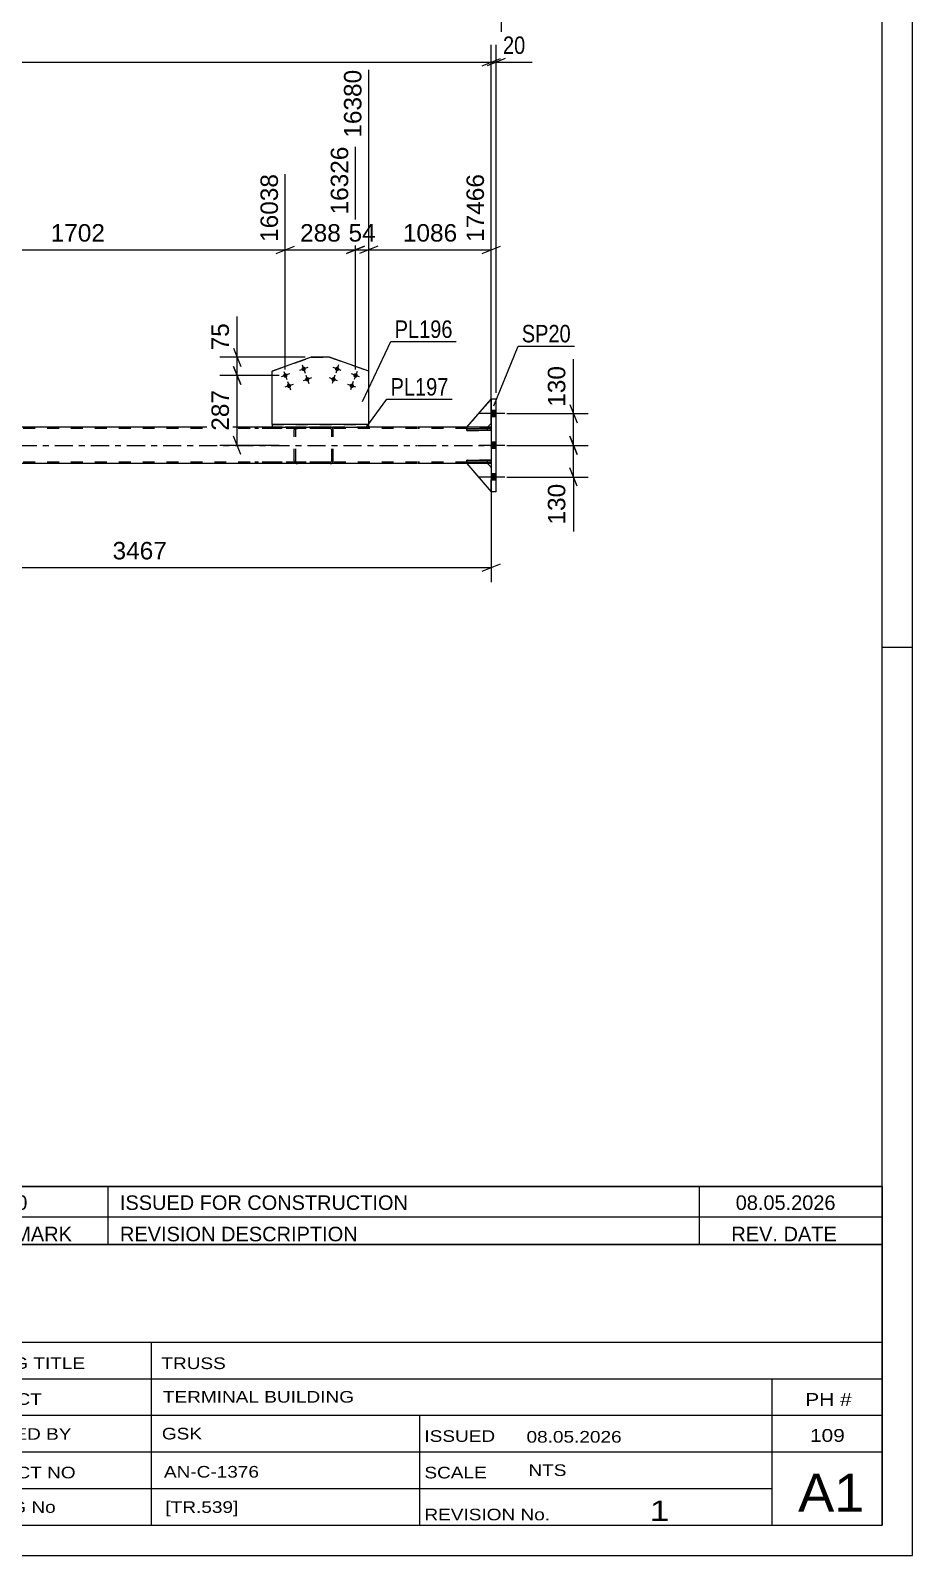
# Model space of a CAD drawing. Header units: millimetres. Extents: x -68 to 773, y -404 to 190.
# Drawn here: x 628.7 to 773.3, y -404.4 to -154.2 of the extents above; entities that cross this region are included whole.
import ezdxf

# ---------------------------------------------------------------- set-up
doc = ezdxf.new("R2010")
doc.units = ezdxf.units.MM
doc.linetypes.add('DXK_LINE_DOT2', pattern=[3.9198, 1.9599, -1.9599])
doc.linetypes.add('DXK_LINE_DOT3', pattern=[5.9187, 2.979, -0.9799, 0.9799, -0.9799])
doc.styles.add('Arial', font='ARIAL.TTF', dxfattribs={"height": 0.2})
doc.styles.add('Arial Narrow', font='ARIALN.TTF', dxfattribs={"height": 0.2})

# ---------------------------------------------------------------- blocks, each defined once
blk = doc.blocks.new('Unknown-318892922-1115')
at = {"color": 5, "linetype": 'Continuous'}
for p, q in [((773.35, -404.36), (773.35, 189.64)), ((768.35, -399.36), (768.35, 184.64)), ((773.35, -255.36), (768.35, -255.36)), ((-62.65, -399.36), (768.35, -399.36)), ((-67.65, -404.36), (773.35, -404.36))]:
    blk.add_line(p, q, dxfattribs=at)
blk = doc.blocks.new('Bolt-318892922-2704 - 2316')
at = {"linetype": 'Continuous'}
for points in [[(673.49, -209.33), (673.56, -209.33), (673.63, -209.36), (673.7, -209.39), (673.75, -209.44), (673.8, -209.51), (673.83, -209.57), (673.84, -209.65), (673.84, -209.72), (673.83, -209.8), (673.8, -209.87), (673.75, -209.93), (673.7, -209.98), (673.63, -210.01), (673.56, -210.04), (673.49, -210.05), (673.41, -210.04), (673.34, -210.01), (673.27, -209.98), (673.22, -209.93), (673.17, -209.87), (673.14, -209.8), (673.13, -209.72), (673.13, -209.65), (673.14, -209.57), (673.17, -209.51), (673.22, -209.44), (673.27, -209.39), (673.34, -209.36), (673.41, -209.33)], [(670.47, -210.4), (670.54, -210.4), (670.62, -210.43), (670.68, -210.46), (670.74, -210.51), (670.78, -210.58), (670.81, -210.64), (670.83, -210.72), (670.83, -210.79), (670.81, -210.87), (670.78, -210.94), (670.74, -211), (670.68, -211.05), (670.62, -211.08), (670.54, -211.11), (670.47, -211.12), (670.39, -211.11), (670.32, -211.08), (670.26, -211.05), (670.2, -211), (670.16, -210.94), (670.13, -210.87), (670.11, -210.79), (670.11, -210.72), (670.13, -210.64), (670.16, -210.58), (670.2, -210.51), (670.26, -210.46), (670.32, -210.43), (670.39, -210.4)], [(671.07, -212.09), (671.15, -212.1), (671.22, -212.12), (671.28, -212.16), (671.34, -212.21), (671.38, -212.27), (671.41, -212.34), (671.43, -212.41), (671.43, -212.49), (671.41, -212.56), (671.38, -212.63), (671.34, -212.69), (671.28, -212.74), (671.22, -212.78), (671.15, -212.8), (671.07, -212.81), (671, -212.8), (670.92, -212.78), (670.86, -212.74), (670.8, -212.69), (670.76, -212.63), (670.73, -212.56), (670.71, -212.49), (670.71, -212.41), (670.73, -212.34), (670.76, -212.27), (670.8, -212.21), (670.86, -212.16), (670.92, -212.12), (671, -212.1)], [(674.09, -211.02), (674.16, -211.03), (674.23, -211.05), (674.3, -211.09), (674.35, -211.14), (674.4, -211.2), (674.43, -211.27), (674.44, -211.34), (674.44, -211.42), (674.43, -211.49), (674.4, -211.56), (674.35, -211.62), (674.3, -211.67), (674.23, -211.71), (674.16, -211.73), (674.09, -211.74), (674.01, -211.73), (673.94, -211.71), (673.88, -211.67), (673.82, -211.62), (673.78, -211.56), (673.74, -211.49), (673.73, -211.42), (673.73, -211.34), (673.74, -211.27), (673.78, -211.2), (673.82, -211.14), (673.88, -211.09), (673.94, -211.05), (674.01, -211.03)]]:
    blk.add_hatch(color=1, dxfattribs=at).paths.add_polyline_path(points)
at = {"color": 1, "linetype": 'Continuous'}
for p, q in [((670.23, -210.08), (670.71, -211.43)), ((674.16, -209.44), (672.81, -209.93)), ((673.24, -209.01), (673.73, -210.36)), ((671.15, -210.51), (669.79, -211)), ((671.75, -212.21), (670.39, -212.69)), ((670.83, -211.77), (671.31, -213.13)), ((674.77, -211.14), (673.41, -211.62)), ((673.85, -210.7), (674.33, -212.06))]:
    blk.add_line(p, q, dxfattribs=at)
blk = doc.blocks.new('Part-318892922-2471 - 2316')
at = {"color": 7, "linetype": 'DXK_LINE_DOT2'}
for p, q in [((704.26, -219.46), (700.26, -219.46)), ((700.26, -219.46), (700.26, -219.78)), ((700.26, -219.78), (704.26, -219.78)), ((703.66, -219.78), (703.66, -219.46)), ((704.26, -219.78), (704.26, -219.46)), ((704.26, -219.46), (704.26, -219.78))]:
    blk.add_line(p, q, dxfattribs=at)
blk = doc.blocks.new('Part-318892922-2522 - 2316')
at = {"color": 7, "linetype": 'DXK_LINE_DOT2'}
for p, q in [((700.26, -219.22), (704.26, -214.62)), ((704.26, -214.62), (704.26, -218.62)), ((703.66, -219.22), (700.26, -219.22)), ((704.26, -218.62), (703.66, -219.22))]:
    blk.add_line(p, q, dxfattribs=at)
blk = doc.blocks.new('Part-318892922-2523 - 2316')
at = {"color": 2, "linetype": 'Continuous'}
for p, q in [((700.26, -219.22), (704.26, -214.62)), ((703.66, -219.22), (700.26, -219.22)), ((704.26, -218.62), (703.66, -219.22))]:
    blk.add_line(p, q, dxfattribs=at)
at = {"color": 7, "linetype": 'DXK_LINE_DOT2'}
blk.add_line((704.26, -218.62), (704.26, -214.62), dxfattribs=at)
blk = doc.blocks.new('Part-318892922-2524 - 2316')
at = {"color": 7, "linetype": 'DXK_LINE_DOT2'}
for p, q in [((703.66, -225.22), (700.26, -225.22)), ((700.26, -225.22), (704.26, -229.82)), ((704.26, -225.82), (703.66, -225.22)), ((704.26, -229.82), (704.26, -225.82))]:
    blk.add_line(p, q, dxfattribs=at)
blk = doc.blocks.new('Part-318892922-2525 - 2316')
at = {"color": 2, "linetype": 'Continuous'}
for p, q in [((703.66, -225.22), (700.26, -225.22)), ((700.26, -225.22), (704.26, -229.82)), ((704.26, -225.82), (703.66, -225.22))]:
    blk.add_line(p, q, dxfattribs=at)
at = {"color": 7, "linetype": 'DXK_LINE_DOT2'}
blk.add_line((704.26, -225.82), (704.26, -229.82), dxfattribs=at)
blk = doc.blocks.new('Part-318892922-2532 - 2316')
at = {"color": 2, "linetype": 'Continuous'}
for p, q in [((700.26, -219.78), (700.26, -219.46)), ((700.26, -219.46), (704.26, -219.46)), ((704.26, -219.78), (700.26, -219.78)), ((704.26, -219.78), (704.26, -219.46))]:
    blk.add_line(p, q, dxfattribs=at)
at = {"color": 7, "linetype": 'DXK_LINE_DOT2'}
for p, q in [((703.66, -219.78), (703.66, -219.46)), ((704.26, -219.46), (704.26, -219.78))]:
    blk.add_line(p, q, dxfattribs=at)
blk = doc.blocks.new('Part-318892922-2546 - 2316')
at = {"color": 2, "linetype": 'Continuous'}
for p, q in [((705.06, -214.62), (704.26, -214.62)), ((704.26, -214.62), (704.26, -229.82)), ((705.06, -229.82), (705.06, -214.62)), ((705.06, -229.82), (704.26, -229.82))]:
    blk.add_line(p, q, dxfattribs=at)
blk = doc.blocks.new('Bolt-318892922-2555 - 2316')
at = {"linetype": 'Continuous'}
for points in [[(704.26, -216.5), (704.26, -217.54), (705.06, -217.54), (705.06, -216.5)], [(704.26, -216.5), (704.26, -217.54), (705.06, -217.54), (705.06, -216.5)], [(704.26, -216.5), (704.26, -217.54), (705.06, -217.54), (705.06, -216.5)], [(704.26, -221.7), (704.26, -222.74), (705.06, -222.74), (705.06, -221.7)], [(704.26, -221.7), (704.26, -222.74), (705.06, -222.74), (705.06, -221.7)], [(704.26, -226.9), (704.26, -227.94), (705.06, -227.94), (705.06, -226.9)], [(704.26, -226.9), (704.26, -227.94), (705.06, -227.94), (705.06, -226.9)], [(704.26, -226.9), (704.26, -227.94), (705.06, -227.94), (705.06, -226.9)]]:
    blk.add_hatch(color=1, dxfattribs=at).paths.add_polyline_path(points)
at = {"color": 1, "linetype": 'Continuous'}
for p, q in [((706.46, -217.02), (702.26, -217.02)), ((706.46, -217.02), (702.26, -217.02)), ((706.46, -217.02), (702.26, -217.02)), ((705.06, -216.5), (704.26, -216.5)), ((705.06, -216.5), (704.26, -216.5)), ((705.06, -216.5), (704.26, -216.5)), ((705.06, -217.54), (704.26, -217.54)), ((705.06, -217.54), (704.26, -217.54)), ((705.06, -217.54), (704.26, -217.54)), ((706.46, -222.22), (702.26, -222.22)), ((706.46, -222.22), (702.26, -222.22)), ((705.06, -221.7), (704.26, -221.7)), ((705.06, -221.7), (704.26, -221.7)), ((705.06, -222.74), (704.26, -222.74)), ((705.06, -222.74), (704.26, -222.74)), ((706.46, -227.42), (702.26, -227.42)), ((706.46, -227.42), (702.26, -227.42)), ((706.46, -227.42), (702.26, -227.42)), ((705.06, -226.9), (704.26, -226.9)), ((705.06, -226.9), (704.26, -226.9)), ((705.06, -226.9), (704.26, -226.9)), ((705.06, -227.94), (704.26, -227.94)), ((705.06, -227.94), (704.26, -227.94)), ((705.06, -227.94), (704.26, -227.94))]:
    blk.add_line(p, q, dxfattribs=at)
blk = doc.blocks.new('Part-318892922-2584 - 2316')
at = {"color": 7, "linetype": 'DXK_LINE_DOT2'}
for p, q in [((677.82, -219.22), (665.47, -219.22)), ((677.82, -219.46), (665.47, -219.46)), ((671.98, -219.53), (671.95, -219.7)), ((671.95, -224.74), (671.95, -219.7)), ((671.99, -219.51), (671.98, -219.53)), ((672.2, -219.7), (672.22, -219.61)), ((672.2, -224.74), (672.2, -219.7)), ((672.22, -219.61), (672.28, -219.53)), ((672.46, -219.22), (672.26, -219.25)), ((672.28, -219.53), (672.36, -219.48)), ((672.36, -219.48), (672.46, -219.46)), ((678.02, -219.25), (677.82, -219.22)), ((677.82, -219.46), (677.92, -219.48)), ((677.92, -219.48), (678, -219.53)), ((678, -219.53), (678.06, -219.61)), ((678.06, -219.61), (678.08, -219.7)), ((678.08, -224.74), (678.08, -219.7)), ((678.3, -219.53), (678.29, -219.51)), ((678.33, -219.7), (678.3, -219.53)), ((678.33, -224.74), (678.33, -219.7)), ((677.82, -224.98), (665.47, -224.98)), ((671.95, -224.74), (671.97, -224.83)), ((671.97, -224.83), (671.99, -224.92)), ((672.22, -224.83), (672.2, -224.74)), ((672.28, -224.91), (672.22, -224.83)), ((672.26, -225.18), (672.46, -225.22)), ((672.36, -224.96), (672.28, -224.91)), ((672.46, -224.98), (672.36, -224.96)), ((677.92, -224.96), (677.82, -224.98)), ((677.82, -225.22), (678.02, -225.18)), ((678, -224.91), (677.92, -224.96)), ((678.06, -224.83), (678, -224.91)), ((678.08, -224.74), (678.06, -224.83)), ((678.29, -224.92), (678.31, -224.83)), ((678.31, -224.83), (678.33, -224.74)), ((677.82, -225.22), (665.47, -225.22))]:
    blk.add_line(p, q, dxfattribs=at)
for centre, start, end in [((672.44, -219.72), 110.7583, 155.68), ((677.84, -219.72), 24.32, 69.2417), ((672.44, -224.72), 204.32, 249.2417), ((677.84, -224.72), 290.7583, 335.68)]:
    blk.add_arc(centre, 0.496, start, end, dxfattribs=at)
blk = doc.blocks.new('Part-318892922-2590 - 2316')
at = {"color": 7, "linetype": 'DXK_LINE_DOT2'}
for p, q in [((704.26, -224.66), (700.26, -224.66)), ((700.26, -224.66), (700.26, -224.98)), ((700.26, -224.98), (704.26, -224.98)), ((703.66, -224.98), (703.66, -224.66)), ((704.26, -224.98), (704.26, -224.66)), ((704.26, -224.66), (704.26, -224.98))]:
    blk.add_line(p, q, dxfattribs=at)
blk = doc.blocks.new('Part-318892922-2592 - 2316')
at = {"color": 2, "linetype": 'Continuous'}
for p, q in [((700.26, -224.98), (700.26, -224.66)), ((700.26, -224.66), (704.26, -224.66)), ((704.26, -224.98), (700.26, -224.98)), ((704.26, -224.98), (704.26, -224.66))]:
    blk.add_line(p, q, dxfattribs=at)
at = {"color": 7, "linetype": 'DXK_LINE_DOT2'}
for p, q in [((703.66, -224.98), (703.66, -224.66)), ((704.26, -224.66), (704.26, -224.98))]:
    blk.add_line(p, q, dxfattribs=at)
blk = doc.blocks.new('Part-318892922-2603 - 2316')
at = {"color": 7, "linetype": 'DXK_LINE_DOT2'}
for p, q in [((692.16, -219.46), (28.96, -219.46)), ((684.16, -219.22), (668.3, -219.22)), ((704.26, -219.46), (692.26, -219.46)), ((703.66, -219.22), (700.26, -219.22)), ((704.26, -219.22), (704.26, -225.22)), ((692.16, -224.98), (28.96, -224.98)), ((704.26, -224.98), (692.26, -224.98)), ((703.66, -225.22), (700.26, -225.22))]:
    blk.add_line(p, q, dxfattribs=at)
at = {"color": 2, "linetype": 'Continuous'}
for p, q in [((668.3, -219.22), (602.4, -219.22)), ((692.16, -219.22), (684.16, -219.22)), ((700.26, -219.22), (692.26, -219.22)), ((704.26, -219.22), (703.66, -219.22)), ((692.16, -225.22), (594.11, -225.22)), ((700.26, -225.22), (692.26, -225.22)), ((704.26, -225.22), (703.66, -225.22))]:
    blk.add_line(p, q, dxfattribs=at)
at = {"color": 7, "linetype": 'DXK_LINE_DOT3'}
for p, q in [((28.96, -222.22), (692.16, -222.22)), ((692.26, -222.22), (704.26, -222.22))]:
    blk.add_line(p, q, dxfattribs=at)
blk = doc.blocks.new('Part-318892922-2698 - 2316')
at = {"color": 2, "linetype": 'Continuous'}
for p, q in [((674.71, -207.76), (668.3, -210.04)), ((668.3, -210.04), (668.3, -210.04)), ((668.3, -218.82), (668.3, -210.04)), ((674.71, -207.76), (674.71, -207.76)), ((677.75, -207.76), (674.71, -207.76)), ((677.75, -207.76), (677.75, -207.76)), ((684.16, -210.04), (677.75, -207.76)), ((684.16, -210.04), (684.16, -210.04)), ((684.16, -218.82), (684.16, -210.04))]:
    blk.add_line(p, q, dxfattribs=at)
at = {"color": 7, "linetype": 'DXK_LINE_DOT2'}
for p, q in [((668.3, -210.04), (674.71, -207.76)), ((674.71, -207.76), (677.75, -207.76)), ((677.75, -207.76), (684.16, -210.04)), ((668.3, -218.82), (684.16, -218.82)), ((684.16, -218.82), (668.3, -218.82))]:
    blk.add_line(p, q, dxfattribs=at)
blk = doc.blocks.new('Part-318892922-2703 - 2316')
at = {"color": 2, "linetype": 'Continuous'}
for p, q in [((684.16, -218.82), (668.3, -218.82)), ((668.3, -218.82), (668.3, -219.22)), ((668.3, -219.22), (684.16, -219.22)), ((684.16, -219.22), (684.16, -218.82))]:
    blk.add_line(p, q, dxfattribs=at)
blk = doc.blocks.new('Bolt-318892922-2705 - 2316')
at = {"linetype": 'Continuous'}
for points in [[(678.64, -209.57), (678.67, -209.5), (678.71, -209.44), (678.77, -209.39), (678.84, -209.35), (678.91, -209.33), (678.98, -209.33), (679.06, -209.33), (679.13, -209.36), (679.19, -209.4), (679.25, -209.45), (679.29, -209.51), (679.32, -209.58), (679.34, -209.65), (679.34, -209.73), (679.32, -209.8), (679.29, -209.87), (679.24, -209.93), (679.19, -209.98), (679.12, -210.02), (679.05, -210.04), (678.97, -210.05), (678.9, -210.04), (678.83, -210.01), (678.76, -209.97), (678.71, -209.92), (678.66, -209.86), (678.64, -209.79), (678.62, -209.72), (678.62, -209.64)], [(678.04, -211.27), (678.07, -211.2), (678.11, -211.14), (678.17, -211.09), (678.24, -211.05), (678.31, -211.03), (678.38, -211.02), (678.46, -211.03), (678.53, -211.06), (678.59, -211.09), (678.65, -211.15), (678.69, -211.21), (678.72, -211.28), (678.74, -211.35), (678.73, -211.42), (678.72, -211.5), (678.69, -211.57), (678.64, -211.63), (678.58, -211.68), (678.52, -211.71), (678.45, -211.74), (678.37, -211.74), (678.3, -211.73), (678.23, -211.71), (678.16, -211.67), (678.11, -211.62), (678.06, -211.56), (678.03, -211.49), (678.02, -211.41), (678.02, -211.34)], [(681.05, -212.34), (681.08, -212.27), (681.13, -212.21), (681.19, -212.16), (681.25, -212.12), (681.32, -212.1), (681.4, -212.09), (681.47, -212.1), (681.54, -212.13), (681.61, -212.16), (681.66, -212.21), (681.71, -212.28), (681.74, -212.35), (681.75, -212.42), (681.75, -212.49), (681.73, -212.57), (681.7, -212.64), (681.66, -212.7), (681.6, -212.75), (681.53, -212.78), (681.46, -212.81), (681.39, -212.81), (681.31, -212.8), (681.24, -212.78), (681.18, -212.74), (681.12, -212.69), (681.08, -212.63), (681.05, -212.56), (681.03, -212.48), (681.04, -212.41)], [(681.65, -210.64), (681.69, -210.57), (681.73, -210.51), (681.79, -210.46), (681.85, -210.42), (681.92, -210.4), (682, -210.4), (682.07, -210.4), (682.15, -210.43), (682.21, -210.47), (682.27, -210.52), (682.31, -210.58), (682.34, -210.65), (682.35, -210.72), (682.35, -210.8), (682.34, -210.87), (682.3, -210.94), (682.26, -211), (682.2, -211.05), (682.14, -211.09), (682.06, -211.11), (681.99, -211.12), (681.91, -211.11), (681.84, -211.08), (681.78, -211.04), (681.72, -210.99), (681.68, -210.93), (681.65, -210.86), (681.64, -210.79), (681.64, -210.71)]]:
    blk.add_hatch(color=1, dxfattribs=at).paths.add_polyline_path(points)
at = {"color": 1, "linetype": 'Continuous'}
for p, q in [((679.66, -209.93), (678.3, -209.44)), ((679.22, -209.01), (678.74, -210.36)), ((682.24, -210.08), (681.75, -211.43)), ((679.06, -211.62), (677.7, -211.14)), ((678.62, -210.7), (678.14, -212.06)), ((682.07, -212.69), (680.71, -212.21)), ((681.63, -211.77), (681.15, -213.13)), ((682.67, -211), (681.32, -210.51))]:
    blk.add_line(p, q, dxfattribs=at)
blk = doc.blocks.new('StraightDimension-318892922-4974 - 3449')
at = {"color": 7, "linetype": 'Continuous'}
blk.add_line((705.86, -133.6), (705.86, -155.33), dxfattribs=at)
blk = doc.blocks.new('StraightDimension-318892922-3331 - 2316')
at = {"color": 7, "linetype": 'Continuous'}
for p, q in [((681.99, -209.76), (681.99, -173.23)), ((670.47, -209.76), (670.47, -177.73)), ((668.97, -190.74), (671.97, -189.54)), ((670.47, -190.14), (681.99, -190.14)), ((683.49, -189.54), (680.49, -190.74))]:
    blk.add_line(p, q, dxfattribs=at)
at = {"color": 0}
blk.add_wipeout([(680.17, -189.39), (680.17, -185.19), (672.3, -185.19), (672.3, -189.39)], dxfattribs=at)
at = {"color": 0, "linetype": 'Continuous'}
blk.add_wipeout([(681.39, -172.63), (677.19, -172.63), (677.19, -184.94), (681.39, -184.94)], dxfattribs=at)
at = {"color": 3, "linetype": 'Continuous', "style": 'Arial'}
blk.add_text('16326', height=2.865, rotation=90.0002, dxfattribs=at).set_placement((680.79, -184.34))
at = {"color": 3, "style": 'Arial'}
blk.add_text('288', height=2.865, dxfattribs=at).set_placement((672.9, -188.79))
blk = doc.blocks.new('StraightDimension-318892922-3324 - 2316')
at = {"color": 7, "linetype": 'Continuous'}
for p, q in [((684.16, -217.82), (684.16, -160.63)), ((681.99, -209.76), (681.99, -173.23)), ((680.49, -190.74), (683.49, -189.54)), ((681.99, -190.14), (684.16, -190.14)), ((685.66, -189.54), (682.66, -190.74))]:
    blk.add_line(p, q, dxfattribs=at)
at = {"color": 0, "linetype": 'Continuous'}
blk.add_wipeout([(683.56, -160.03), (679.36, -160.03), (679.36, -172.34), (683.56, -172.34)], dxfattribs=at)
at = {"color": 0}
blk.add_wipeout([(685.9, -189.39), (685.9, -185.19), (680.25, -185.19), (680.25, -189.39)], dxfattribs=at)
at = {"color": 3, "linetype": 'Continuous', "style": 'Arial'}
blk.add_text('16380', height=2.865, rotation=90.0002, dxfattribs=at).set_placement((682.96, -171.74))
at = {"color": 3, "style": 'Arial'}
blk.add_text('54', height=2.865, dxfattribs=at).set_placement((680.85, -188.79))
blk = doc.blocks.new('StraightDimension-318892922-2825 - 2316')
at = {"color": 7, "linetype": 'Continuous'}
for p, q in [((706.79, -222.22), (720.15, -222.22)), ((717.15, -220.72), (718.35, -223.72)), ((717.75, -227.42), (717.75, -222.22)), ((706.79, -227.42), (720.15, -227.42)), ((718.35, -228.92), (717.15, -225.92))]:
    blk.add_line(p, q, dxfattribs=at)
at = {"color": 0}
blk.add_wipeout([(717, -227.94), (712.8, -227.94), (712.8, -235.81), (717, -235.81)], dxfattribs=at)
at = {"color": 7, "linetype": 'Continuous'}
blk.add_line((717.75, -227.42), (717.75, -236.34), dxfattribs=at)
blk.add_line((717.75, -227.42), (717.75, -236.34), dxfattribs=at)
at = {"color": 3, "style": 'Arial'}
blk.add_text('130', height=2.865, rotation=90.0002, dxfattribs=at).set_placement((716.4, -235.21))
blk = doc.blocks.new('StraightDimension-318892922-2835 - 2316')
at = {"color": 7, "linetype": 'Continuous'}
for p, q in [((706.79, -217.02), (720.15, -217.02)), ((717.15, -215.52), (718.35, -218.52)), ((717.75, -222.22), (717.75, -217.02)), ((706.79, -222.22), (720.15, -222.22)), ((718.35, -223.72), (717.15, -220.72))]:
    blk.add_line(p, q, dxfattribs=at)
at = {"color": 0}
blk.add_wipeout([(717, -208.62), (712.8, -208.62), (712.8, -216.49), (717, -216.49)], dxfattribs=at)
at = {"color": 7, "linetype": 'Continuous'}
blk.add_line((717.75, -217.02), (717.75, -208.1), dxfattribs=at)
blk.add_line((717.75, -217.02), (717.75, -208.1), dxfattribs=at)
at = {"color": 3, "style": 'Arial'}
blk.add_text('130', height=2.865, rotation=90.0002, dxfattribs=at).set_placement((716.4, -215.89))
blk = doc.blocks.new('StraightDimension-318892922-2954 - 2316')
at = {"color": 7, "linetype": 'Continuous'}
for p, q in [((661.98, -209.26), (663.18, -212.26)), ((669.47, -210.76), (659.73, -210.76)), ((662.58, -222.22), (662.58, -210.76)), ((669.47, -222.22), (659.73, -222.22)), ((663.18, -223.72), (661.98, -220.72))]:
    blk.add_line(p, q, dxfattribs=at)
at = {"color": 0}
blk.add_wipeout([(661.83, -212.55), (657.63, -212.55), (657.63, -220.42), (661.83, -220.42)], dxfattribs=at)
at = {"color": 3, "style": 'Arial'}
blk.add_text('287', height=2.865, rotation=90.0002, dxfattribs=at).set_placement((661.23, -219.82))
blk = doc.blocks.new('StraightDimension-318892922-2970 - 2316')
at = {"color": 7, "linetype": 'Continuous'}
for p, q in [((661.98, -206.26), (663.18, -209.26)), ((673.71, -207.76), (659.73, -207.76)), ((663.18, -212.26), (661.98, -209.26)), ((662.58, -210.76), (662.58, -207.76)), ((669.47, -210.76), (659.73, -210.76))]:
    blk.add_line(p, q, dxfattribs=at)
at = {"color": 0}
blk.add_wipeout([(661.83, -201.59), (657.63, -201.59), (657.63, -207.24), (661.83, -207.24)], dxfattribs=at)
at = {"color": 7, "linetype": 'Continuous'}
blk.add_line((662.58, -207.76), (662.58, -201.07), dxfattribs=at)
blk.add_line((662.58, -207.76), (662.58, -201.07), dxfattribs=at)
at = {"color": 3, "style": 'Arial'}
blk.add_text('75', height=2.865, rotation=90.0002, dxfattribs=at).set_placement((661.23, -206.64))
blk = doc.blocks.new('StraightDimension-318892922-3132 - 2316')
at = {"color": 7, "linetype": 'Continuous'}
for p, q in [((704.26, -224.82), (704.26, -244.68)), ((588.91, -226.62), (588.91, -244.68)), ((590.41, -241.68), (587.41, -242.88)), ((588.91, -242.28), (704.26, -242.28)), ((702.76, -242.88), (705.76, -241.68))]:
    blk.add_line(p, q, dxfattribs=at)
at = {"color": 0}
blk.add_wipeout([(651.63, -241.53), (651.63, -237.33), (641.54, -237.33), (641.54, -241.53)], dxfattribs=at)
at = {"color": 3, "style": 'Arial'}
blk.add_text('3467', height=2.865, dxfattribs=at).set_placement((642.14, -240.93))
blk = doc.blocks.new('StraightDimension-318892922-3318 - 2316')
at = {"color": 7, "linetype": 'Continuous'}
for p, q in [((684.16, -217.82), (684.16, -160.63)), ((704.26, -218.22), (704.26, -177.73)), ((685.66, -189.54), (682.66, -190.74)), ((684.16, -190.14), (704.26, -190.14)), ((702.76, -190.74), (705.76, -189.54))]:
    blk.add_line(p, q, dxfattribs=at)
at = {"color": 0}
blk.add_wipeout([(699.26, -189.39), (699.26, -185.19), (689.16, -185.19), (689.16, -189.39)], dxfattribs=at)
at = {"color": 0, "linetype": 'Continuous'}
blk.add_wipeout([(703.66, -177.13), (699.46, -177.13), (699.46, -189.44), (703.66, -189.44)], dxfattribs=at)
at = {"color": 3, "linetype": 'Continuous', "style": 'Arial'}
blk.add_text('17466', height=2.865, rotation=90.0002, dxfattribs=at).set_placement((703.06, -188.84))
at = {"color": 3, "style": 'Arial'}
blk.add_text('1086', height=2.865, dxfattribs=at).set_placement((689.76, -188.79))
blk = doc.blocks.new('StraightDimension-318892922-3340 - 2316')
at = {"color": 7, "linetype": 'Continuous'}
for p, q in [((602.4, -217.82), (602.4, -160.63)), ((670.47, -209.76), (670.47, -177.73)), ((603.9, -189.54), (600.9, -190.74)), ((602.4, -190.14), (670.47, -190.14)), ((668.97, -190.74), (671.97, -189.54))]:
    blk.add_line(p, q, dxfattribs=at)
at = {"color": 0, "linetype": 'Continuous'}
blk.add_wipeout([(669.87, -177.13), (665.67, -177.13), (665.67, -189.44), (669.87, -189.44)], dxfattribs=at)
at = {"color": 0}
blk.add_wipeout([(641.48, -189.39), (641.48, -185.19), (631.39, -185.19), (631.39, -189.39)], dxfattribs=at)
at = {"color": 3, "linetype": 'Continuous', "style": 'Arial'}
blk.add_text('16038', height=2.865, rotation=90.0002, dxfattribs=at).set_placement((669.27, -188.84))
at = {"color": 3, "style": 'Arial'}
blk.add_text('1702', height=2.865, dxfattribs=at).set_placement((631.99, -188.79))
blk = doc.blocks.new('StraightDimension-318892922-14133 - 2316')
at = {"color": 7, "linetype": 'Continuous'}
for p, q in [((704.26, -213.62), (704.26, -156.5)), ((705.06, -213.62), (705.06, -156.5)), ((702.76, -159.95), (705.76, -158.75)), ((706.56, -158.75), (703.56, -159.95)), ((704.26, -159.35), (705.06, -159.35))]:
    blk.add_line(p, q, dxfattribs=at)
at = {"color": 0}
blk.add_wipeout([(710.44, -158.6), (710.44, -154.4), (705.58, -154.4), (705.58, -158.6)], dxfattribs=at)
at = {"color": 7, "linetype": 'Continuous'}
blk.add_line((705.06, -159.35), (710.97, -159.35), dxfattribs=at)
blk.add_line((705.06, -159.35), (710.97, -159.35), dxfattribs=at)
at = {"color": 3, "style": 'Arial Narrow'}
blk.add_text('20', height=2.863, dxfattribs=at).set_placement((706.18, -158))
blk = doc.blocks.new('StraightDimension-318892922-14134 - 2316')
at = {"color": 7, "linetype": 'Continuous'}
for p, q in [((704.26, -213.62), (704.26, -156.5)), ((28.96, -159.35), (704.26, -159.35)), ((702.76, -159.95), (705.76, -158.75))]:
    blk.add_line(p, q, dxfattribs=at)
blk = doc.blocks.new('Unknown-318892922-20073')
at = {"color": 7, "linetype": 'Continuous'}
for p, q in [((608.35, -353.31), (608.35, -399.36)), ((608.35, -353.31), (768.35, -353.31)), ((768.35, -353.36), (768.35, -399.36)), ((608.35, -369.36), (768.35, -369.36)), ((648.49, -369.36), (648.49, -399.36)), ((608.35, -375.36), (768.35, -375.36)), ((750.35, -399.31), (750.35, -375.31)), ((608.35, -381.36), (768.35, -381.36)), ((692.49, -381.36), (692.49, -399.36)), ((608.35, -387.36), (768.35, -387.36)), ((608.35, -393.36), (750.35, -393.36)), ((608.35, -399.36), (768.35, -399.36))]:
    blk.add_line(p, q, dxfattribs=at)
at = {"color": 7, "style": 'Arial Narrow'}
for s, height, width, p in [('DRAWING TITLE', 1.9089, 1.425378, (613.23, -373.75)), ('TRUSS', 1.909, 1.425378, (650.15, -373.77)), ('CONTRACT', 1.909, 1.425378, (613.23, -379.65)), ('TERMINAL BUILDING', 1.9089, 1.425378, (650.4, -379.28)), ('MODELLED BY', 1.9089, 1.425378, (613.23, -385.38)), ('GSK', 1.909, 1.425378, (650.23, -385.32)), ('ISSUED', 1.909, 1.425378, (693.29, -385.72)), ('08.05.2026', 1.909, 1.425378, (710.04, -385.84)), ('CONTRACT NO', 1.9089, 1.425378, (613.23, -391.7)), ('AN-C-1376', 1.909, 1.425378, (650.57, -391.58)), ('SCALE', 1.909, 1.425378, (693.29, -391.71)), ('A1', 6.204, 1.25, (754.59, -397.16)), ('DRAWING No', 1.909, 1.425378, (612.9, -397.36)), ('[TR.539]', 1.909, 1.425378, (650.81, -397.37)), ('REVISION No.', 1.9089, 1.425378, (693.29, -398.59)), ('1', 3.34, 1.5, (730.26, -398.68))]:
    blk.add_text(s, height=height, dxfattribs=dict(at, width=width)).set_placement(p)
at = {"color": 7, "linetype": 'Continuous', "style": 'Arial Narrow'}
for s, height, width, p in [('PH #', 2.1, 1.42538, (755.75, -379.81)), ('109', 2.1, 1.42538, (756.53, -385.71)), ('NTS', 1.909, 1.425378, (710.35, -391.31))]:
    blk.add_text(s, height=height, dxfattribs=dict(at, width=width)).set_placement(p)
blk = doc.blocks.new('Unknown-318892922-20076')
at = {"color": 7, "linetype": 'Continuous'}
for p, q in [((608.35, -343.81), (768.35, -343.81)), ((768.35, -343.81), (608.35, -343.81)), ((608.35, -343.81), (608.35, -348.81)), ((617.35, -343.81), (617.35, -348.81)), ((641.35, -343.81), (641.35, -348.81)), ((738.35, -343.81), (738.35, -348.81)), ((768.35, -343.81), (768.35, -348.81)), ((608.35, -348.81), (768.35, -348.81)), ((608.35, -348.81), (608.35, -353.31)), ((608.35, -348.81), (768.35, -348.81)), ((617.35, -348.81), (617.35, -353.31)), ((641.35, -348.81), (641.35, -353.31)), ((738.35, -348.81), (738.35, -353.31)), ((768.35, -348.81), (768.35, -353.31)), ((768.35, -353.31), (608.35, -353.31))]:
    blk.add_line(p, q, dxfattribs=at)
at = {"color": 7, "linetype": 'Continuous', "style": 'Arial Narrow'}
for s, height, width, p in [('1', 2.39, 1.196471, (611.5, -347.66)), ('0', 2.39, 1.196471, (626.35, -347.66)), ('ISSUED FOR CONSTRUCTION', 2.3861, 1.196471, (643.35, -347.66)), ('08.05.2026', 2.386, 1.196471, (744.35, -347.66)), ('No', 2.386, 1.2, (609.89, -352.81)), ('REV MARK', 2.386, 1.2, (618.35, -352.81)), ('REVISION DESCRIPTION', 2.3861, 1.2, (643.35, -352.81)), ('REV. DATE', 2.386, 1.2, (743.63, -352.81))]:
    blk.add_text(s, height=height, dxfattribs=dict(at, width=width)).set_placement(p)
blk = doc.blocks.new('Mark-318892922-2542 - 2316')
at = {"color": 0}
blk.add_wipeout([(717.3, -205.32), (717.3, -202.32), (709.26, -202.32), (709.26, -205.32)], dxfattribs=at)
blk.add_wipeout([(717.3, -205.32), (717.3, -202.32), (709.26, -202.32), (709.26, -205.32)], dxfattribs=at)
at = {"color": 30, "linetype": 'Continuous'}
for p, q in [((704.66, -215.71), (708.66, -205.92)), ((708.66, -205.92), (717.9, -205.92))]:
    blk.add_line(p, q, dxfattribs=at)
at = {"color": 3, "style": 'Arial Narrow'}
blk.add_text('SP20', height=2.863, dxfattribs=at).set_placement((709.26, -205.32))
blk = doc.blocks.new('Mark-318892922-2694 - 2316')
at = {"color": 0}
blk.add_wipeout([(697.91, -204.59), (697.91, -201.59), (688.41, -201.59), (688.41, -204.59)], dxfattribs=at)
blk.add_wipeout([(697.91, -204.59), (697.91, -201.59), (688.41, -201.59), (688.41, -204.59)], dxfattribs=at)
at = {"color": 30, "linetype": 'Continuous'}
for p, q in [((683.14, -215.01), (687.81, -205.19)), ((687.81, -205.19), (698.51, -205.19))]:
    blk.add_line(p, q, dxfattribs=at)
at = {"color": 3, "style": 'Arial Narrow'}
blk.add_text('PL196', height=2.863, dxfattribs=at).set_placement((688.41, -204.59))
blk = doc.blocks.new('Mark-318892922-2699 - 2316')
at = {"color": 0}
blk.add_wipeout([(697.25, -214.05), (697.25, -211.05), (687.74, -211.05), (687.74, -214.05)], dxfattribs=at)
blk.add_wipeout([(697.25, -214.05), (697.25, -211.05), (687.74, -211.05), (687.74, -214.05)], dxfattribs=at)
at = {"color": 30, "linetype": 'Continuous'}
for p, q in [((683.84, -219.1), (687.14, -214.65)), ((687.14, -214.65), (697.85, -214.65))]:
    blk.add_line(p, q, dxfattribs=at)
at = {"color": 3, "style": 'Arial Narrow'}
blk.add_text('PL197', height=2.863, dxfattribs=at).set_placement((687.74, -214.05))

msp = doc.modelspace()

# ---------------------------------------------------------------- block references
for name in ['Unknown-318892922-1115', 'Part-318892922-2698 - 2316', 'Bolt-318892922-2704 - 2316', 'Bolt-318892922-2705 - 2316', 'Part-318892922-2522 - 2316', 'Part-318892922-2523 - 2316', 'Part-318892922-2546 - 2316', 'Bolt-318892922-2555 - 2316', 'Part-318892922-2603 - 2316', 'Part-318892922-2584 - 2316', 'Part-318892922-2703 - 2316', 'Part-318892922-2471 - 2316', 'Part-318892922-2532 - 2316', 'Part-318892922-2590 - 2316', 'Part-318892922-2592 - 2316', 'Part-318892922-2524 - 2316', 'Part-318892922-2525 - 2316', 'Unknown-318892922-20076', 'Unknown-318892922-20073']:
    msp.add_blockref(name, (0, 0))

# ---------------------------------------------------------------- next in the draw order: block references
for name in ['StraightDimension-318892922-4974 - 3449', 'StraightDimension-318892922-3331 - 2316', 'StraightDimension-318892922-2825 - 2316']:
    msp.add_blockref(name, (0, 0))

# ---------------------------------------------------------------- next in the draw order: block references
for name in ['StraightDimension-318892922-3324 - 2316', 'StraightDimension-318892922-2954 - 2316', 'StraightDimension-318892922-2835 - 2316']:
    msp.add_blockref(name, (0, 0))

# ---------------------------------------------------------------- next in the draw order: block references
for name in ['StraightDimension-318892922-3318 - 2316', 'StraightDimension-318892922-2970 - 2316', 'StraightDimension-318892922-3132 - 2316']:
    msp.add_blockref(name, (0, 0))

# ---------------------------------------------------------------- next in the draw order: block references
for name in ['StraightDimension-318892922-14133 - 2316', 'StraightDimension-318892922-3340 - 2316']:
    msp.add_blockref(name, (0, 0))

# ---------------------------------------------------------------- next in the draw order: block references
msp.add_blockref('StraightDimension-318892922-14134 - 2316', (0, 0))

# ---------------------------------------------------------------- next in the draw order: block references
for name in ['Mark-318892922-2694 - 2316', 'Mark-318892922-2542 - 2316']:
    msp.add_blockref(name, (0, 0))

# ---------------------------------------------------------------- next in the draw order: block references
msp.add_blockref('Mark-318892922-2699 - 2316', (0, 0))

doc.saveas('drawing.dxf')
